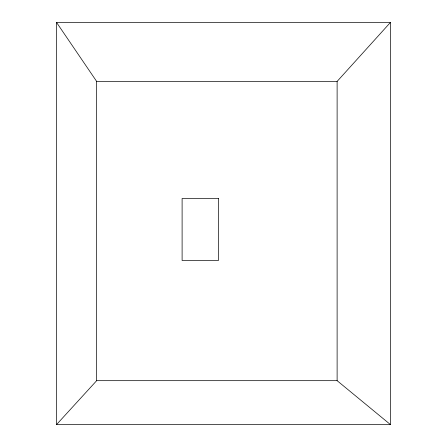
<?xml version="1.0" encoding="UTF-8"?>
<svg xmlns="http://www.w3.org/2000/svg" width="447" height="447" viewBox="0 0 447 447"><rect width="100%" height="100%" fill="white"/><g stroke="black" fill="none" stroke-linecap="round" stroke-linejoin="round"><path stroke-width="0.67" d="M390.516 424.65L337.116 380.676L337.116 81.421L390.516 22.35L56.484 22.35L56.484 424.65L390.516 424.65L390.516 22.35M56.484 424.65L96.658 380.676L96.658 81.421L56.484 22.35M96.658 81.421L337.116 81.421M96.658 380.676L337.116 380.676M218.438 198.485L182.108 198.485L182.108 260.506L218.438 260.506L218.438 198.485"/></g></svg>
